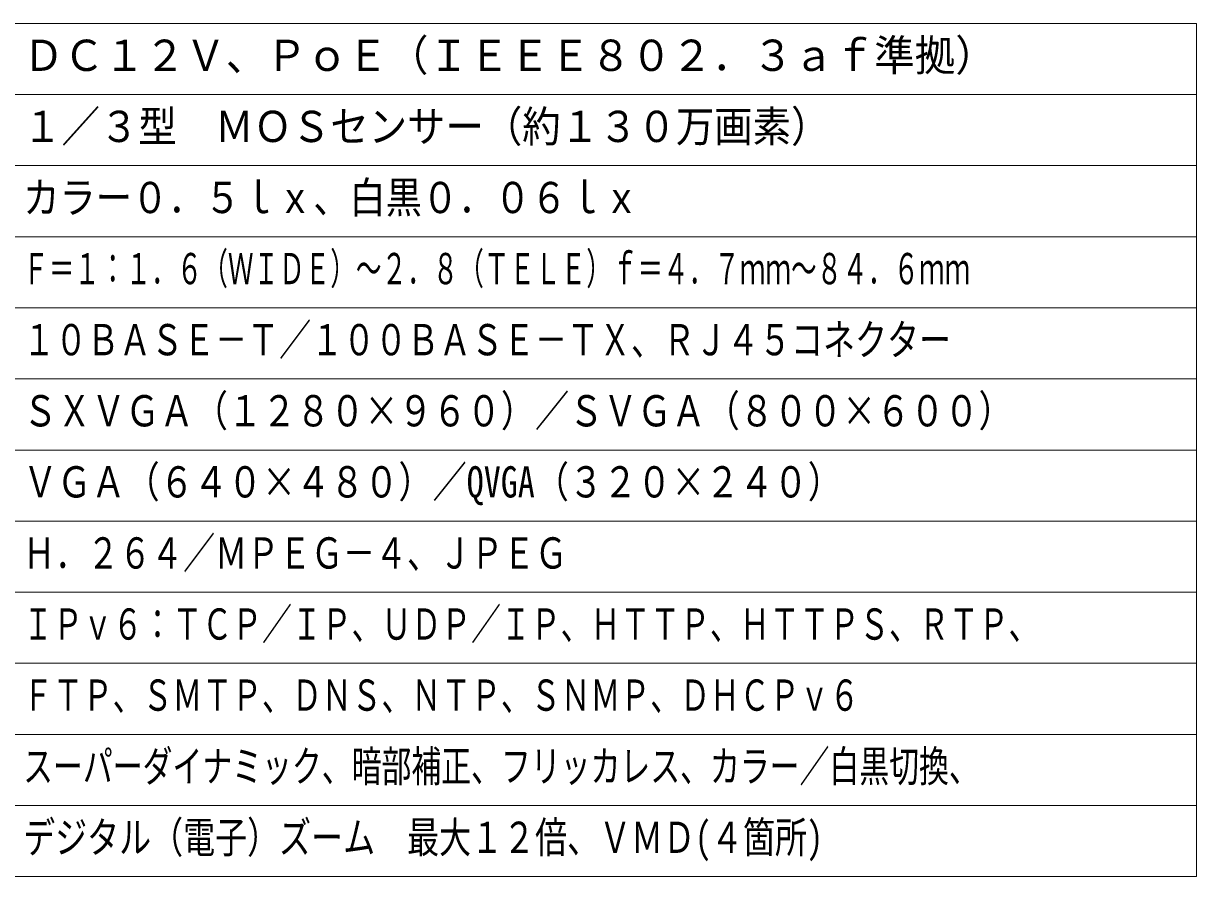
# Model space of a CAD drawing. Units: millimetres, scale not verified. Extents: x -62 to 63, y -56 to 57.
# Drawn here: x -20 to 62.5, y -56.4 to 3.6 of the extents above; entities that cross this region are included whole.
import ezdxf
from ezdxf.enums import TextEntityAlignment as Align

# ---------------------------------------------------------------- set-up
doc = ezdxf.new("R2010")
doc.units = ezdxf.units.MM
doc.header["$LTSCALE"] = 0.125
doc.layers.add('0-1_WAKU', color=1, linetype='Continuous', lineweight=18)
doc.layers.add('0-2_MOJI1', color=7, linetype='Continuous')
doc.styles.add('ＭＳ ゴシック', font='')
doc.styles.get('ＭＳ ゴシック').set_extended_font_data('MS Gothic')

msp = doc.modelspace()

# ---------------------------------------------------------------- linework, layer by layer
at = {"layer": '0-1_WAKU', "color": 4}
for p, q in [((-62.4958, 3.6328), (62.5042, 3.6328)), ((62.5042, 3.6328), (62.5042, -56.3672)), ((62.5042, -56.3672), (-62.4958, -56.3672))]:
    msp.add_line(p, q, dxfattribs=at)
at = {"layer": '0-1_WAKU'}
for p, q in [((-62.4958, -1.3672), (62.5042, -1.3672)), ((-62.4958, -6.3672), (62.5042, -6.3672)), ((-62.4958, -11.3672), (62.5042, -11.3672)), ((-62.4958, -16.3672), (62.5042, -16.3672)), ((-62.4958, -21.3672), (62.5042, -21.3672)), ((-62.4958, -26.3672), (62.5042, -26.3672)), ((-62.4958, -31.3672), (62.5042, -31.3672)), ((-62.4958, -36.3672), (62.5042, -36.3672)), ((-62.4958, -41.3672), (62.5042, -41.3672)), ((-62.4958, -46.3672), (62.5042, -46.3672)), ((-62.4958, -51.3672), (62.5042, -51.3672))]:
    msp.add_line(p, q, dxfattribs=at)

# ---------------------------------------------------------------- texts
at = {"layer": '0-2_MOJI1', "style": 'ＭＳ ゴシック'}
for s, width, p in [('ＤＣ１２Ｖ、ＰｏＥ（ＩＥＥＥ８０２．３ａｆ準拠）', 0.95, (-19.9958, -0.3672)), ('１／３型\u3000ＭＯＳセンサー（約１３０万画素）', 0.9, (-19.9958, -5.3672)), ('カラー０．５ｌｘ、白黒０．０６ｌｘ', 0.85, (-19.9958, -10.3672)), ('Ｆ＝１：１．６（ＷＩＤＥ）～２．８（ＴＥＬＥ）ｆ＝４．７ｍｍ～８４．６ｍｍ', 0.6, (-19.9958, -15.3672)), ('１０ＢＡＳＥ－Ｔ／１００ＢＡＳＥ－ＴＸ、ＲＪ４５コネクター', 0.75, (-19.9958, -20.3672)), ('ＳＸＶＧＡ（１２８０×９６０）／ＳＶＧＡ（８００×６００）', 0.8, (-19.9958, -25.3672)), ('ＶＧＡ（６４０×４８０）／QVGA（３２０×２４０）', 0.8, (-19.9958, -30.3672)), ('Ｈ．２６４／ＭＰＥＧ－４、ＪＰＥＧ', 0.75, (-19.9958, -35.3672)), ('ＩＰｖ６：ＴＣＰ／ＩＰ、ＵＤＰ／ＩＰ、ＨＴＴＰ、ＨＴＴＰＳ、ＲＴＰ、', 0.7, (-19.9958, -40.3672)), ('ＦＴＰ、ＳＭＴＰ、ＤＮＳ、ＮＴＰ、ＳＮＭＰ、ＤＨＣＰｖ６', 0.7, (-19.9958, -45.3672)), ('スーパーダイナミック、暗部補正、フリッカレス、カラー／白黒切換、', 0.7, (-19.9958, -50.3672)), ('デジタル（電子）ズーム\u3000最大１２倍、ＶＭＤ(４箇所)', 0.75, (-19.9958, -55.3672))]:
    msp.add_text(s, height=2.199, dxfattribs=dict(at, width=width)).set_placement(p, align=Align.BOTTOM_LEFT)

doc.saveas('drawing.dxf')
